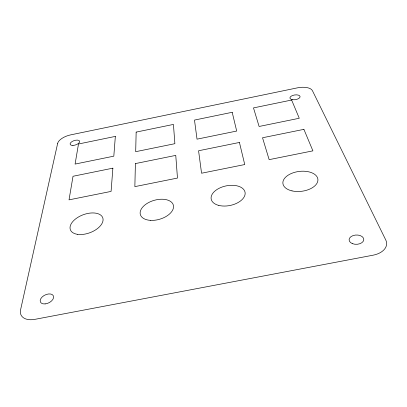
<?xml version="1.0" encoding="UTF-8"?>
<svg xmlns="http://www.w3.org/2000/svg" width="407" height="407" viewBox="0 0 407 407"><rect width="100%" height="100%" fill="white"/><g stroke="black" fill="none" stroke-linecap="round" stroke-linejoin="round"><path stroke-width="0.61" d="M135.404 163.589L134.854 186.63L177.472 178.068L175.763 155.388L135.404 163.589M136.152 132.107L135.689 151.689L174.883 143.681L173.433 124.42L136.152 132.107M112.881 168.167L111.086 191.407L69.022 199.857L73.021 176.267L112.881 168.167M115.344 136.401L113.812 156.161L75.086 164.077L78.49 144.007L115.344 136.401M57.662 143.345L20.569 309.844A18.213 11.065 -26.7 0 0 34.916 319.342L373.082 255.194A18.691 11.889 -0.9 0 0 385.821 240.11L312.428 90.669A12.759 5.851 -8.2 0 0 297.563 87.82L70.676 134.87A12.414 5.622 -18.2 0 0 57.662 143.345M232.194 112.296L194.485 120.075L197.024 139.153L236.696 131.049L232.194 112.296M291.636 100.036L253.49 107.906L259.106 126.47L299.267 118.259L291.636 100.036M239.433 142.455L198.57 150.758L201.562 173.229L244.739 164.55L239.433 142.455M303.907 129.355L262.525 137.759L269.149 159.646L312.907 150.855L303.907 129.355M292.587 99.7A5.133 2.376 -8.4 0 0 300.101 96.663A5.133 2.376 -8.4 0 0 292.348 95.574A5.133 2.376 -8.4 0 0 292.587 99.7M72.919 145.431A5.001 2.289 -18.1 0 0 79.67 141.315A5.001 2.289 -18.1 0 0 72.075 141.544A5.001 2.289 -18.1 0 0 72.919 145.431M45.121 303.917A7.173 4.355 -25.9 0 0 53.409 295.93A7.173 4.355 -25.9 0 0 42.17 296.962A7.173 4.355 -25.9 0 0 45.121 303.917M352.508 243.676A7.351 4.66 -1.9 0 0 363.782 239.708A7.351 4.66 -1.9 0 0 353.027 235.597A7.351 4.66 -1.9 0 0 352.508 243.676M291.997 190.883A17.623 10.007 -7 0 0 317.928 179.655A17.623 10.007 -7 0 0 291.275 173.524A17.623 10.007 -7 0 0 291.997 190.883M218.854 205.428A17.282 9.992 -11.6 0 0 245.141 193.91A17.282 9.992 -11.6 0 0 220.35 187.708A17.282 9.992 -11.6 0 0 218.854 205.428M150.702 220.375A17.17 9.849 -16.1 0 0 173.372 205.194A17.17 9.849 -16.1 0 0 146.444 203.851A17.17 9.849 -16.1 0 0 150.702 220.375M77.503 234.34A17.267 9.59 -20.3 0 0 103.057 220.248A17.267 9.59 -20.3 0 0 79.09 216.631A17.267 9.59 -20.3 0 0 77.503 234.34"/></g></svg>
